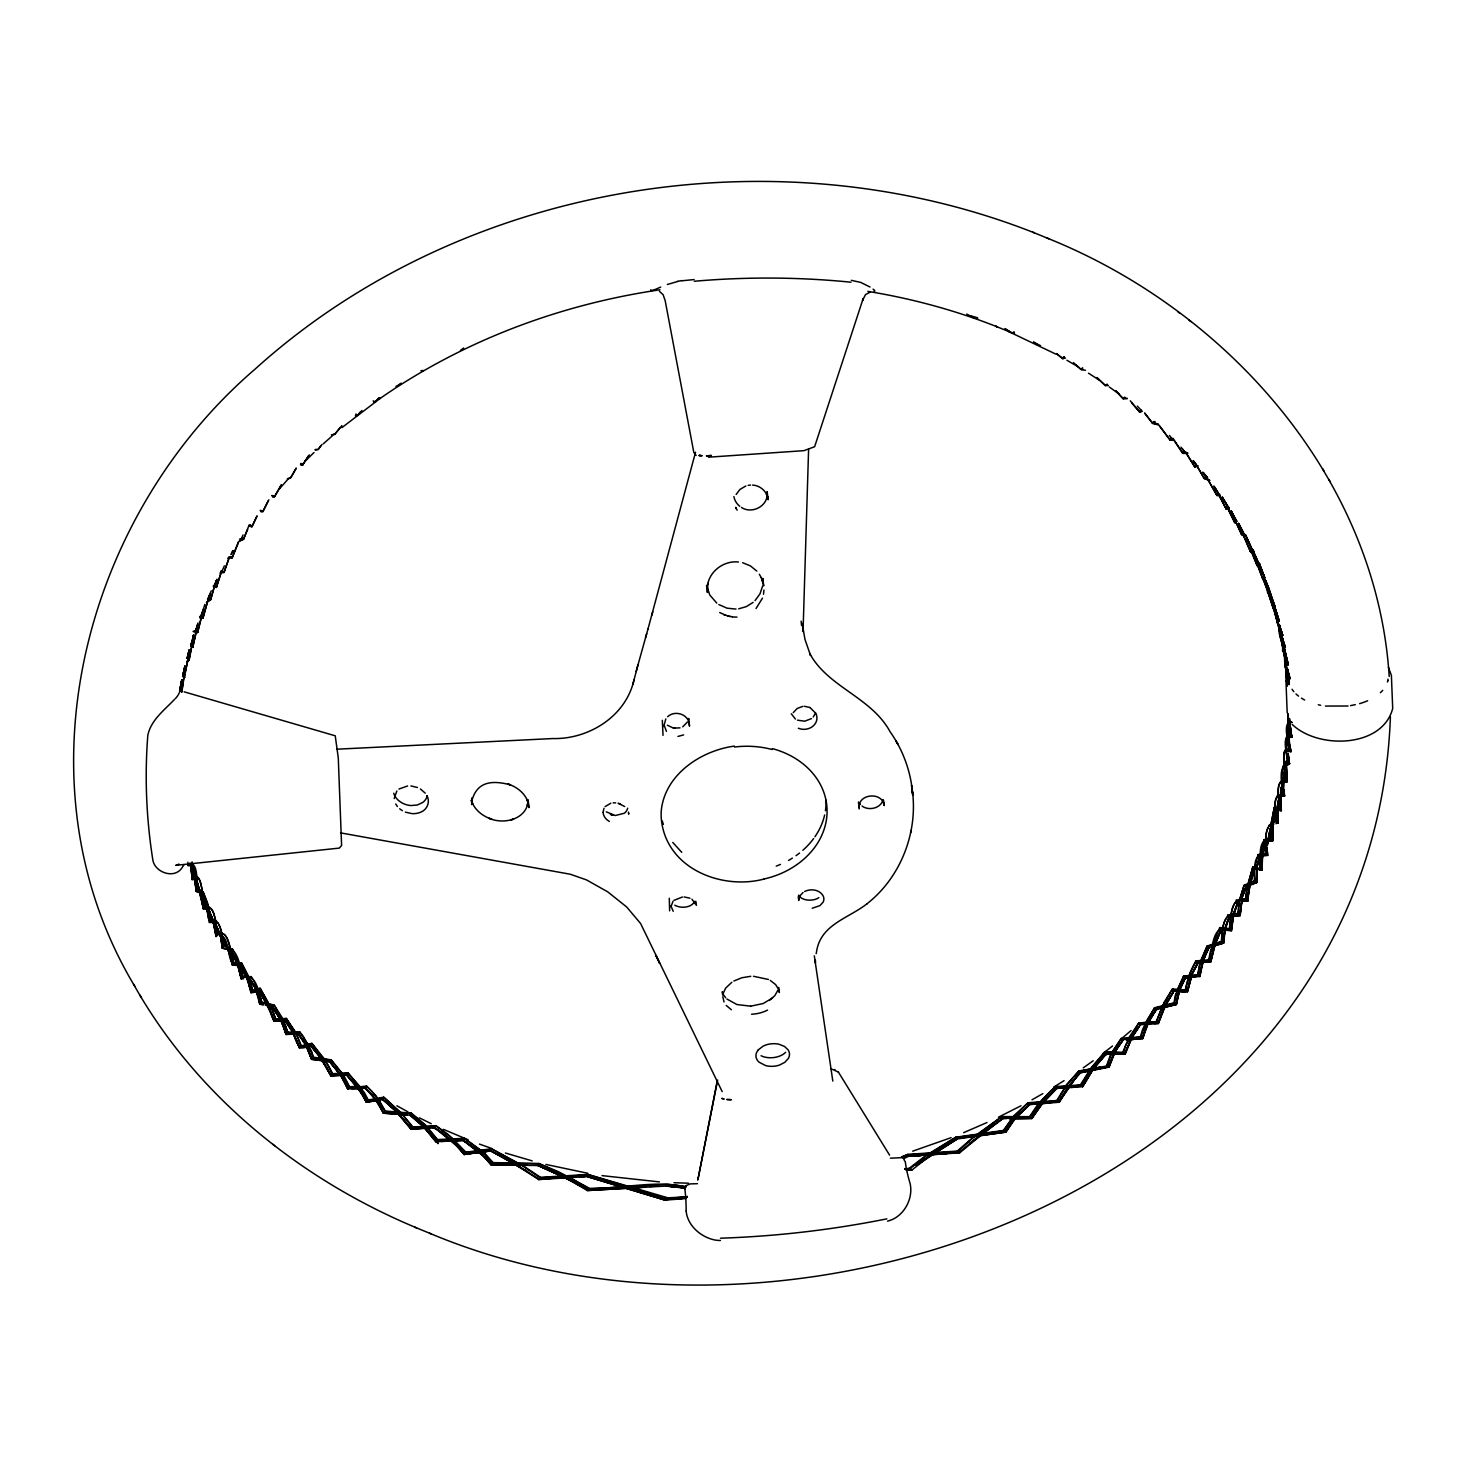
<?xml version="1.0" encoding="UTF-8"?>
<svg xmlns="http://www.w3.org/2000/svg" width="1466" height="1466" viewBox="0 0 1466 1466"><rect width="100%" height="100%" fill="white"/><g stroke="black" fill="none" stroke-linecap="round" stroke-linejoin="round"><path stroke-width="1.5" d="M1242.178 897.687L1240.144 915.554L1229.406 916.708L1224.513 931.588L1223.597 943.114L1221.691 941.813C1222.314 930.745 1222.314 910.917 1238.257 914.271L1240.144 915.554L1242.325 897.449M1286.103 761.294L1287.166 781.671L1282.622 782.056M1388.394 667.14L1391.399 675.496L1392.7 708.463C1382.456 748.118 1317.916 749.438 1292.132 724.351M175.663 865.343L339.287 848.099L341.596 845.515L338.279 757.922L335.238 735.804L184.148 691.842M1238.257 914.271L1239.21 901.517L1243.938 885.757L1254.713 881.323C1255.024 872.123 1251.543 852.021 1265.799 854.11L1267.705 855.411L1267.412 851.838M1276.098 809.379L1274.54 808.407M1283.465 788.415L1284.967 769.412M1278.993 624.828C1277.417 633.367 1283.153 642.511 1282.64 649.988A104.123 12.04 -4.5 0 0 1283.153 651.839M1280.496 796.295L1281.339 810.625L1278.022 810.167L1281.339 810.625L1280.734 805.274M1390.409 716.947C1373.917 1171.444 809.947 1393.506 429.52 1233.199M191.35 865.563L187.85 865.435L187.886 862.228M815.408 962.905L815.444 960.358M1210.055 947.238L1223.597 943.114L1221.343 941.41C1222.332 930.598 1222.277 910.661 1237.945 913.794L1240.144 915.554L1230.084 916.598M1216.707 944.471L1223.249 942.711L1224.403 931.075L1227.482 920.941M1287.716 713.612L1288.229 727.228L1289.97 735.767L1291.876 737.068L1289.622 721.693M1287.753 713.301L1288.541 729.921L1289.695 735.291L1291.876 737.068L1288.577 737.618M1158.213 1008.498C1149.509 1015.04 1145.899 1028.252 1142.692 1038.551L1126.694 1039.907L1142.692 1038.551L1148.923 1021.362L1156.271 1009.543L1160.247 1007.875M1284.491 654.404L1284.821 665.014L1288.357 680.352L1290.08 678.776L1287.331 668.496M1237.945 913.794L1239.137 901.04L1244.084 885.317L1254.383 880.919L1256.619 882.624L1251.176 884.346M1236.956 915.352L1239.833 915.077L1242.325 896.972L1245.99 886.618L1247.493 885.556L1252.605 867.615L1255.226 869.338L1252.807 867.047L1246.357 890.98L1245.66 899.189L1247.841 900.967L1242.728 901.352M808.609 448.999L803.038 631.681L802.69 628.474M669.907 906.868L669.962 905.915M1239.448 901.114L1238.074 901.737L1234.06 912.493L1231.477 930.598L1229.571 929.316C1231.403 918.779 1229.534 896.184 1245.935 899.684L1247.841 900.967L1248.262 894.828M1286.177 761.257L1286.91 781.176L1285.004 779.894C1273.624 780.315 1280.075 800.949 1279.14 808.811L1281.339 810.625L1277.637 809.14M1289.164 728.602L1289.035 739.322L1290.941 751.618L1288.376 751.105M1284.619 653.928L1284.766 664.373L1288.083 679.876L1289.805 678.3L1287.111 667.965L1287.899 671.318M309.583 1045.991L310.664 1045.533L319.826 1056.565L330.968 1075.879L346.709 1075.018L357.924 1087.699L366.408 1102.23L368.241 1099.976L364.319 1092.555L347.937 1072.874L332.727 1073.68L324.866 1059.57L311.855 1043.334L310.279 1045.001L323.638 1062.209L330.968 1075.879L332.544 1074.193L328.531 1066.057L312.24 1043.847L301.098 1046.394L296.205 1033.677L286.566 1018.852L284.99 1020.538L273.922 1021.087L268.773 1006.849L258.474 989.88L260.068 988.194L272.841 1010.789L275.681 1018.888L273.922 1021.087L284.312 1020.556M326.955 1067.743L319.185 1055.575L310.279 1045.001L319.588 1055.96L330.968 1075.879L346.709 1075.018L348.285 1073.35L359.518 1086.031L367.984 1100.545L384.202 1097.704L401.629 1113.72L412.679 1127.537L436.41 1126.163L452.206 1138.239L465.657 1152.771L492.191 1149.252L523.05 1166.221L540.166 1177.858L588.819 1174.926L666.572 1198.437L687.334 1196.879L667.836 1197.814L588.031 1174.449L540.551 1177.326L523.014 1165.727L491.55 1148.758L466.005 1152.184L464.081 1154.457C455.376 1144.176 444.803 1132.064 432.305 1127.482M1224.99 930.14L1231.477 930.598L1229.259 928.766C1231.257 918.229 1229.644 896.038 1245.66 899.189M1239.833 915.077L1242.178 897.155L1245.22 888.726L1242.82 895.781M1245.935 899.684L1247.383 885.556M1223.249 942.711L1225.631 926.017L1230.194 916.103M1267.247 845.974L1271.26 825.889M1283.501 779.527L1283.465 787.59M271.228 1013.006L258.822 990.411L251.034 992.739C247.681 983.026 246.893 961.275 232.471 965.306L229.008 951.104L221.989 935.766C231.976 942.546 225.178 969.576 240.149 964.976L241.725 963.29L249.312 978.39L252.61 991.053L251.034 992.739C252.335 982.696 239.233 970.199 241.432 962.795L249.257 977.859L252.812 990.485C247.772 994.663 259.445 991.639 260.398 988.725L272.804 1011.32L275.516 1019.401L273.922 1021.087L265.676 1001.296L257.869 990.393M1289.219 728.126L1288.944 738.937M184.075 675.716L181.876 692.025L179.768 690.724L181.876 679.711M1227.518 915.425L1229.406 916.708L1225.649 926.567L1223.597 943.114L1213.811 945.827M1267.632 844.031L1270.161 829.206M1280.606 794.004L1281.046 810.093L1279.048 809.855M1273.239 823.067L1272.671 840.989L1268.621 841.301M1261.511 866.094L1261.658 869.723L1261.988 857.152L1265.818 841.063L1263.93 839.78L1259.66 861.165L1259.752 868.44L1261.951 870.273L1259.587 870.071M184.148 676.247L181.692 691.989M394.189 798.549L396.846 790.999M1267.522 843.518L1270.289 828.748M603.094 812.274L603.974 808.297M197.305 882.679L200.989 894.242L203.151 908.755L207.952 908.572L203.151 908.755L204.727 907.087C202.455 901.224 202.656 871.739 193.787 877.969L192.211 879.655L191.221 866.681M1289.439 727.521L1289.292 740.33M1262.776 852.314L1261.951 870.273L1252.605 867.615M191.734 646.213L189.297 659.169L186.768 661.716M763.511 594.225L763.951 590.028M1205.528 954.696L1201.735 965.361L1199.848 976.521L1197.942 975.22L1199.848 964.06L1206.958 946.505L1221.691 941.813M1283.611 778.263L1284.839 769.558M187.831 659.443L184.24 677.274M1262.464 576.834L1268.713 593.235M1256.948 867.762L1256.619 882.624L1245.843 887.058L1243.938 885.757M228.953 558.564L223.986 572.491L221.054 570.915M1261.566 862.466C1272.268 808.462 1259.569 859.497 1261.951 870.273M191.973 645.187L188.949 660.396L186.878 662.137M384.202 1097.704L381.398 1099.702L366.408 1102.23L360.379 1090.649L346.343 1074.541L347.937 1072.874M1198.803 962.099L1192.518 973.094L1187.497 991.804L1185.591 990.503L1186.122 986.691L1190.612 971.811L1195.816 961.403L1197.722 962.704L1199.921 962.008M187.868 660.14L184.276 677.768M1273.239 823.012L1272.671 840.989L1267.284 841.411M1192.903 977.126L1185.389 977.914L1179.269 990.723L1176.337 1004.522L1174.028 1002.817L1175.164 995.817L1183.667 976.099L1197.594 974.743L1199.5 976.044L1185.389 977.914L1183.483 976.613L1177.363 989.422L1174.431 1003.22L1154.365 1008.26L1147.035 1020.061L1140.786 1037.25L1120.995 1038.973L1112.437 1051.69L1107.123 1065.892L1078.829 1071.005L1066.442 1084.767L1056.839 1100.471L1027.941 1102.78L1014.179 1115.443L1003.312 1130.451L955.685 1137.231L925.559 1155.721L909.268 1168.237L904.815 1169.043L906.721 1170.344L912.017 1169.978L927.776 1157.425L957.225 1138.972L955.685 1137.231M1154.365 1008.26L1156.271 1009.543L1176.337 1004.522L1178.023 993.655L1185.573 977.401L1183.667 976.099M1197.594 974.743L1200.287 961.586L1207.104 946.083L1221.343 941.41M1192.701 976.649L1199.5 976.044L1202.083 963.199L1209.01 947.366L1207.104 946.083M1283.593 777.786L1284.967 769.009M192.504 640.074L190.763 646.121L192.706 647.367L191.093 646.323M204.049 899.391L207.494 909.69L209.033 920.703M666.865 1185.866L684.824 1187.808L665.912 1186.049L587.316 1190.539L569.798 1180.112L537.362 1165.14L538.957 1163.473L558.106 1171.572L589.625 1188.321C619.11 1189.256 659.682 1179.287 685.612 1187.258M181.766 679.748L179.933 690.211L181.857 691.476M195.949 632.671L192.889 646.799L190.965 645.553L193.64 634.833M1267.723 841.081L1270.197 828.803M1280.753 792.171L1281.467 787.059M1287.863 723.123L1287.643 744.032L1288.742 749.786L1290.941 751.618L1288.284 751.105M916.232 1165.47L957.225 1138.972L1005.878 1132.119L1013.134 1120.775L1029.535 1104.594L1039.412 1103.275M195.986 633.257L192.706 647.367M974.56 1135.93L968.513 1137.25L975.806 1136.205M1201.845 961.861L1210.861 961.714L1208.68 959.937L1210.348 951.544L1219.767 927.557L1221.673 928.839L1213.995 947.366L1210.861 961.714L1208.955 960.432C1212.95 949.272 1211.869 922.481 1229.571 929.316M201.062 618.084L197.745 632.066L196.352 632.359M1199.5 976.044L1203.879 957.921L1209.01 947.366M1283.501 778.354L1284.857 769.87M297.58 1034.098L286.035 1034.428L281.839 1021.692L271.613 1006.281M1387.771 680.81L1388.045 679.143M1167.083 1006.043L1175.934 1004.118L1180.295 987.241L1185.573 977.401M992.079 1126.145L959.662 1152.844L957.756 1151.561L907.014 1154.915L901.535 1157.041L907.692 1154.365L957.261 1151.085L972.984 1137.378L1001.718 1116.579L1029.517 1116.652L1037.781 1104.466L1055.263 1086.618L1080.424 1084.877L1091.529 1067.376L1105.052 1051.635L1122.791 1052.331L1129.351 1036.865L1138.825 1022.92L1156.417 1022.15L1161.805 1007.49L1172.177 989.532C1174.632 991.877 1190.795 993.398 1185.261 989.971L1188.45 976.722L1193.122 966.039L1196.018 960.89L1200.086 960.56M1249.215 886.435L1247.566 900.49L1244.249 900.729M184.936 666.022L182.7 676.431L184.624 677.695M1256.985 867.194L1256.619 882.624L1257.15 866.223L1260.064 855.869L1258.158 854.568L1254.53 869.283L1254.383 880.919M189.206 649.768L187.208 658.344L189.132 659.608M201.117 618.615L197.58 632.561L195.161 633.019M1206.958 946.505L1208.845 947.806L1203.861 958.452L1199.848 976.521L1190.062 976.906M1282.182 784.255L1280.643 792.831L1282.182 783.889M1185.389 977.914L1180.295 987.772L1176.337 1004.522L1160.229 1008.296M1248.391 892.794L1253.851 870.914M1273.514 820.905L1276.098 809.14L1273.386 821.088M214.348 586.473L210.756 599.411L208.08 601.262M866.718 903.991C901.847 876.741 919.53 829.115 911.522 785.446L912.713 795.195C911.229 772.454 903.221 750.28 890.064 731.699C871.39 697.101 827.484 687.059 809.617 653.231L810.515 655.412L804.926 639.231L802.214 623.325M188.564 653.488L189.169 650.281M492.191 1149.252L490.615 1150.938L464.081 1154.457L454.387 1142.839L434.394 1127.372L435.97 1125.686L448.12 1134.446L466.005 1152.184M1288.339 735.95A85.981 1.393 -3.4 0 0 1286.653 736.298L1285.994 751.105L1287.808 762.412C1276.941 767.817 1282.732 784.915 1282.677 794.645L1284.582 795.928L1283.63 788.91L1284.582 795.928L1281.302 796.313M1278.92 798.713L1277.253 809.727L1278.15 822.847L1275.951 823.654M1281.889 785.831L1280.643 792.208L1281.046 810.093L1277.784 809.617M717.167 1081.12L698.183 1178.243L717.662 1080.075M1196.018 960.89L1197.924 962.172L1190.227 978.372L1187.167 991.254L1179.25 990.888M816.177 953.688L816.434 952.369C820.227 924.46 847.824 918.797 867.121 903.697M1204.282 961.678L1210.586 961.238L1216.047 940.805L1221.673 928.839L1213.921 946.944L1210.586 961.238L1204.539 961.659M192.852 638.37L193.53 634.998M359.518 1086.324L349.256 1087.241L347.68 1088.926L342.421 1077.547L329.557 1061.494L331.133 1059.826L343.997 1075.861L349.531 1086.727L347.68 1088.926L360.16 1088.413M214.714 585.447L210.591 599.851L206.358 602.508M910.643 832.798L911.156 830.324M184.936 665.985L182.865 675.918L184.844 677.2M207.934 599.814L203.114 617.607L201.502 617.772M1285.774 766.04L1289.695 763.713L1287.514 762.008L1283.813 764.354L1282.347 771.153L1281.632 788.525L1282.402 794.151L1284.582 795.928M697.944 1179.214L698.237 1178.023M1199.866 962.521L1197.722 962.704L1192.261 973.479L1187.497 991.804L1176.227 991.163M1219.547 928.125L1221.435 929.407L1215.974 941.429L1210.861 961.714L1204.429 962.172M1257.37 865.783L1259.899 856.364L1257.993 855.081M1279.048 798.182L1277.381 806.025L1278.15 822.847L1277.399 806.575L1278.92 798.365M633.917 680.297L637.93 665.088M192.761 638.956L193.512 635.566M207.952 600.437L202.931 618.121L200.182 618.395M248.414 978.225C255.322 983.979 258.474 995.029 259.83 1004.192L264.027 1004.833M189.132 650.061L187.355 657.922L189.297 659.169M1197.924 962.172L1192.316 972.874L1187.167 991.254L1180.698 990.998M1280.863 794.847C1271.242 796.771 1276.648 814.363 1276.245 821.546L1278.15 822.847M221.018 572.785L216.583 586.895L214.641 585.649L216.895 579.198M1093.398 1069.19L1082.659 1086.654L1080.772 1085.353L1054.934 1087.149L1056.839 1088.432L1065.251 1087.332M1265.451 580.444L1269.336 589.79L1267.412 592.154L1268.713 593.675M1276.263 808.572L1272.653 826.659L1272.415 840.494L1270.509 839.212L1270.784 825.01L1274.357 807.29L1276.263 808.572C1271.095 811.119 1275.053 845.241 1270.765 839.688C1256.124 837.471 1261.438 860.212 1260.045 868.971M1249.728 884.31L1253.943 870.364M1257.26 865.545L1260.064 855.869L1257.15 865.673L1256.289 882.22M189.096 650.574L187.208 658.344L188.106 655.1M1282.677 794.645C1270.601 792.923 1276.666 814.271 1275.951 821.143L1277.857 822.444L1277.179 809.25L1279.067 797.834M221.494 571.593L216.363 587.463L213.853 585.777L216.602 580.793M1387.459 682.038L1387.807 680.591M1274.357 807.29L1279.14 808.811M228.916 558.051L224.17 571.978L222.997 572.18M1274.192 807.839L1270.857 825.633L1270.765 839.688M762.613 586.052L759.974 593.84L755.045 600.602M1094.461 1067.798L1106.61 1053.504L1125.063 1054.164L1108.131 1053.651L1104.704 1052.203L1091.492 1067.889L1080.772 1085.353M684.989 1187.167L684.805 1189.201M1154.53 1007.802L1156.436 1009.103L1146.137 1026.603L1142.692 1038.551L1140.401 1036.774L1142.692 1029.095L1154.53 1007.802L1174.028 1002.817M695.544 452.188L647.99 629.006M193.622 635.456L190.763 646.121L192.394 640.66M697.688 1180.185L697.981 1179.085M1263.362 850.17L1265.891 841.539M1102.652 1067.798L1108.534 1066.79L1114.233 1052.515L1123.121 1039.76L1121.215 1038.459L1110.513 1054.677L1106.628 1065.489L1109.011 1067.193L1114.343 1052.973L1123.121 1039.76L1115.828 1049.638L1108.534 1066.79L1088.615 1070.528M197.543 624.443L195.638 631.315L194.52 631.589M632.817 684.292L634.027 679.876C625.579 717.222 587.683 739.505 552.755 738.552L336.85 749.199M645.516 637.875L648.1 628.602M636.152 671.501L646.689 633.642M1276.245 821.546C1262.464 824.698 1266.349 843.646 1265.799 854.11M198.075 622.885L195.638 631.315L193.347 631.754M1139.247 1026.402L1131.276 1038.698L1125.063 1054.164L1123.176 1052.863L1125.76 1045.02L1138.569 1023.433L1140.475 1024.734L1158.323 1023.451L1166.588 1002.909L1174.083 990.814L1163.711 1008.755L1158.323 1023.451L1154.237 1023.744M1275.951 821.143C1262.666 824.68 1266.148 843.115 1265.506 853.633L1267.705 855.411L1260.229 856.291M651.71 615.427L652.791 611.78M1142.307 1038.075L1149.472 1019.713L1156.436 1009.103M723.178 993.453L725.633 988.139L731.827 982.275M197.47 625.396L195.821 630.801L197.745 632.066M204.874 604.395L200.989 616.874L199.651 617.021M249.202 524.865L243.503 539.36L239.453 541.302M1140.255 1022.81L1156.124 1021.674L1164.132 1002.304L1172.452 988.964L1185.261 989.971M1156.417 1022.15L1158.323 1023.451L1162.813 1010.129L1174.358 990.246L1172.452 988.964M210.059 594.225L207.915 599.374M197.379 625.927L195.638 631.315L197.58 632.561M203.536 608.976L200.476 616.948M238.573 541.595L232.343 557.355L231.023 557.483M859.113 804.907C861.751 792.978 882.734 792.794 884.218 805.475L883.558 800.454M883.118 799.575C880.919 808.481 868.642 811.065 861.99 806.007M211.269 590.798L207.531 599.631M202.546 612.293L201.172 616.361L203.114 617.607M238.555 542.182L232.123 557.868L227.651 558.253M1120.995 1038.973L1122.901 1040.274L1115.828 1050.169L1109.011 1067.193L1080.534 1072.745L1068.439 1086.508L1059.203 1102.249L1029.535 1104.594L1016.213 1117.184L1005.878 1132.119L977.62 1135.93M191.075 865.49L187.85 865.435L191.038 864.995M1149.875 1023.543L1158.03 1022.975L1166.698 1002.286L1174.358 990.246M1242.911 895.561L1245.11 889.184M1254.016 870.328L1250.608 880.26L1247.566 900.49L1242.765 900.839M202.4 612.843L200.989 616.874L202.931 618.121M209.986 594.811L208.813 598.146L210.756 599.411M1138.825 1022.92L1140.731 1024.203L1131.257 1038.166L1124.697 1053.633L1108.388 1053.083L1105.052 1051.635M243.503 539.36L241.725 537.655L243.649 538.92L247.662 529.336M203.426 898.42C210.041 903.587 204.617 922.939 212.79 922.426M1254.511 868.917L1249.307 886.82L1247.841 900.967L1240.786 900.985M216.785 579.803L214.421 586.217L216.73 580.206M407.383 1114.893L383.377 1113.17L378.21 1102.505L365.052 1087.79L366.647 1086.123L376.084 1095.89L385.338 1111.045L411.305 1113.152L425.671 1125.21L437.583 1139.558L464.392 1138.331L483.762 1152.294L493.144 1162.611L538.957 1163.473M309.124 1046.119L299.504 1048.062L292.027 1030.525L284.99 1020.538L294.776 1035.692L299.504 1048.062L301.3 1045.826L296.15 1033.145L286.255 1018.375L284.661 1020.043C295.912 1025.724 293.365 1053.999 307.365 1046.577M1139.229 1026.53L1132.961 1035.564L1125.063 1054.164L1109.964 1053.779M209.895 595.269L208.648 598.586L210.591 599.851M220.999 571.428L224.17 571.978M243.704 978.775L241.249 978.848L238.427 966.167L231.042 950.939L232.618 949.253L224.133 946.028L222.337 948.154L227.102 949.235L222.337 948.154L220.651 936.902M1238.257 901.224L1234.097 911.889L1231.165 930.067L1232.704 917.404L1238.257 901.224L1236.351 899.922M1140.475 1024.734L1133.035 1034.978L1124.697 1053.633L1122.791 1052.331M260.142 510.48L263.092 511.103L268.223 500.841M257.008 515.83L252.152 526.239L249.238 525.598M222.044 571.227L224.335 565.876M762.485 598.146L756.035 608.555M1009.268 1118.045L1003.092 1118.466L1001.186 1117.165L973.058 1137.873L957.756 1151.561M292.229 1034.208L298.423 1034.116L305.02 1043.242L311.58 1059.313L313.449 1057.188L311.8 1051.763L303.169 1036.297L299.705 1031.954L287.849 1032.229L286.035 1034.428L292.302 1033.695M346.343 1074.541L355.597 1084.235L362.725 1094.241L366.408 1102.23L376.047 1100.764M232.819 550.666L231.06 554.624L233.021 550.611M256.953 516.38L251.914 526.807L249.257 526.147M815.499 713.117L813.209 717.039M1228.178 919.365L1229.589 916.213L1227.683 914.912M777.896 990.228L774.873 995.561L769.87 1000.087M435.97 1125.686L412.917 1127.006L411.103 1129.205L416.179 1128.912M271.686 495.6L274.747 496.259L281.325 484.715M268.864 499.833L262.89 511.616L261.058 511.854M1032.705 1103.825L1058.745 1101.772L1068.348 1086.068L1080.735 1072.306L1078.829 1071.005M241.56 538.095L243.081 534.962M224.133 946.028C223.968 942.583 219.314 916.8 214.659 922.114L220.578 936.133L222.337 948.154L222.099 944.837M1056.839 1100.471L1059.203 1102.249C1086.361 1061.219 1088.395 1060.724 1058.745 1101.772L1045.02 1102.835M1206.243 952.973L1208.845 947.806M296.132 468.039L290.799 477.531L287.464 478.722M665.821 718.926L664.116 725.102L666.462 731.406M1071.243 1087.424L1082.659 1086.654C1090.099 1075.458 1097.191 1056.528 1110.11 1053.229M904.815 1169.043L910.111 1168.677L925.889 1156.124L955.319 1137.671L1003.972 1130.836L1011.228 1119.493L1027.629 1103.293L1057.298 1100.948L1066.533 1085.225L1078.628 1071.463L1100.398 1067.046M296.15 468.497L290.635 477.971L287.446 479.162M1073.314 1086.782L1082.329 1086.178L1092.39 1070.088M281.215 485.301L274.509 496.791L272.493 496.956M1001.186 1117.165L1029.993 1117.165L1041.117 1101.094A155.139 146.27 2 0 1 1054.97 1087.167M1007.362 1127.885L1005.2 1131.752L968.586 1136.81M1082.659 1086.654C1087.552 1074.248 1097.832 1063.07 1106.958 1052.936L1093.434 1068.659M736.17 494.445L739.927 489.461L745.846 485.979M308.373 455.963L302.821 464.63L300.658 464.282M1262.647 578.282L1264.535 577.512L1259.276 563.072M478.594 1152.148L464.081 1154.457L490.615 1150.938L510.535 1161.42L538.59 1179.544L585.026 1176.722M309.289 454.863L302.546 465.198L300.53 464.832M1041.941 1103.678L1031.881 1118.466L1014.435 1118.631M628.694 1187.68L588.049 1190.007L558.803 1174.614L537.839 1165.543L491 1164.755L482.167 1153.98L462.816 1140.017L464.392 1138.331M1027.941 1102.78L1029.847 1104.081L1016.085 1116.744L1005.2 1131.752L976.814 1135.619M687.609 721.858L682.716 726.824M694.939 901.224C691.146 908.187 680.536 908.499 674.781 905.2M1055.263 1086.618L1057.151 1087.919L1039.687 1105.767L1031.423 1117.935L1023.854 1118.045M1029.993 1117.165L1031.881 1118.466L1036.609 1109.744L1057.151 1087.919L1045.515 1099.427L1031.881 1118.466L1009.011 1118.613L1012.511 1118.631M673.004 901.333L671.098 906.391L673.224 911.302M1008.223 1126.603C1008.791 1119.749 1033.988 1105.034 1027.629 1103.293M443.19 1141.373L435.64 1141.757L424.114 1127.336C459.133 1169.172 419.129 1117.55 409.729 1114.82L411.305 1113.152M1268.786 825.779L1271.242 826.274M1271.517 825.633L1270.82 826.641L1268.933 825.34M793.216 712.659L797.284 708.408L802.928 706.355M1185.573 452.334L1194.955 467.141L1198.125 465.767M320.871 445.701L318.324 449.201L315.227 449.531M556.897 1177.913L538.59 1179.544L540.551 1177.326M321.989 444.455L318.067 449.714L315.153 450.025M260.068 988.194L252.812 990.485M341.908 425.598L334.578 434.577L331.408 434.816M1270.692 827.081L1271.498 826.073M1283.318 641.87L1282.145 637.289L1285.022 646.763L1282.64 649.163L1283.63 651.417M576.12 1183.52L588.049 1190.007M339.837 428.072L334.871 434.046L333.332 434.156M360.581 411.744L357.942 414.86L355.523 415.519M355.413 415.959L357.759 415.299L361.9 410.498M279.603 488.691L287.812 479.4M1044.14 1101.131L1056.839 1088.432L1065.232 1087.845M933.732 1154.054L959.167 1152.386L985.097 1130.762L1003.624 1117.88L969.521 1143.718L1003.092 1118.466L1001.718 1116.579M687.297 1196.329L685.721 1198.015L666.352 1199.463L624.278 1187.075M187.85 865.435L189.609 863.236C198.936 863.474 195.968 882.514 198.093 889.276L196.316 891.401L200.879 893.179M191.056 865.691L192.962 863.914L189.426 863.749M197.177 882.807L203.298 908.242L204.892 906.574C202.418 901.553 202.29 870.584 193.97 877.401L192.211 879.655L190.488 863.676M192.651 864.024L197.049 878.189L197.892 889.715L196.316 891.401L199.706 892.556M197.892 889.715L203.353 892.354L201.703 894.388M198.093 889.276L203.206 891.951L207.476 902.69L210.664 916.726L210.976 920.3L209.217 922.481L214.164 922.462M292.027 1033.713L286.273 1033.915L279.181 1016.524L272.493 1006.702L281.857 1022.205L286.035 1034.428L287.629 1032.742L285.467 1025.485L274.344 1005.438L261.406 1002.506C258.804 992.775 256.916 973.222 242.825 977.181C239.709 966.442 238.701 947.091 223.913 946.468C223.107 940.934 220.725 918.944 214.622 922.481M230.785 956.748L232.636 964.793L234.212 963.125C230.547 955.759 229.301 927.538 217.848 934.3L216.088 936.536L217.664 934.868C230.015 927.135 230.254 956.51 234.065 963.638L232.471 965.306L229.062 951.691L222.282 936.298M232.618 949.253L241.542 969.484L243.026 976.668L241.249 978.848L236.521 961.403L231.28 951.342L232.856 949.675M263.055 1004.631L259.83 1004.192L261.663 1002.066L261.058 998.694L254.021 981.047L251.217 976.631L248.725 978.243M251.492 977.107L248.89 978.72M274.344 1005.438L272.749 1007.124L266.116 1005.163M347.68 1088.926L340.167 1074.56L329.832 1061.915L311.58 1059.313L304.891 1042.711L298.111 1033.64L299.705 1031.954M349.256 1087.241L341.743 1072.874L331.408 1060.23L313.156 1057.627L309.033 1046.119L300.017 1032.43L298.423 1034.116L307.42 1047.75L311.58 1059.313L323.381 1060.633M310.664 1045.533L312.24 1043.847M331.408 1060.23L329.832 1061.915L326.222 1060.706M332.727 1073.68L331.151 1075.366L326.973 1067.211M686.363 1186.452L667.488 1184.363L588.892 1188.871L571.374 1178.426L539.415 1163.857L492.576 1163.069L483.615 1152.752L464.832 1138.789L437.216 1140.072L425.708 1125.668L411.634 1113.555L384.953 1111.485L379.712 1101.296L371.778 1091.309L366.976 1086.599L365.401 1088.267L362.157 1088.34L365.401 1088.267L374.801 1098.346L383.377 1113.17L410.04 1115.241L422.721 1126.053M412.917 1127.006L401.464 1113.134L383.744 1097.173L382.15 1098.859L394.959 1110.165L411.103 1129.205L434.834 1127.849L457.942 1146.962M385.338 1111.045L383.377 1113.17L394.464 1113.335M411.634 1113.555L410.04 1115.241L424.095 1126.878L435.988 1141.226M412.679 1127.537L411.103 1129.205L397.433 1112.767M436.41 1126.163L432.635 1127.959M435.64 1141.757L437.216 1140.072M464.832 1138.789L463.256 1140.475L448.743 1141.116M538.975 1179.012L510.168 1160.87L489.974 1150.425L491.55 1148.758M510.644 1164.48L491.568 1164.297L478.447 1150.81L462.816 1140.017L482.021 1154.438L491 1164.755L493.144 1162.611M537.839 1165.543L539.415 1163.857M588.031 1174.449L586.455 1176.135L651.71 1195.12M588.819 1174.926L587.243 1176.593L579.583 1176.722M588.892 1188.871L587.316 1190.539L641.412 1187.442M686.4 1186.141L684.787 1188.138L665.93 1186.049M664.978 1200.123L587.243 1176.593L664.978 1200.123L685.703 1198.547L687.334 1196.879M379.218 397.671L375.461 401.611L373.885 401.464M373.61 402.032L375.094 402.197L378.943 398.239M758.307 1049.839L763.071 1046.174A16.419 10.683 -4.1 0 1 779.014 1044.232L784.53 1046.467L788.177 1049.931A17.885 11.636 -4.1 0 1 788.36 1058.452L784.86 1062.3L779.472 1065.086A16.328 10.628 -4.1 0 1 765.564 1065.562L759.003 1062.135A17.775 11.563 -4.1 0 1 758.325 1049.839M1185.481 451.73L1194.588 466.609L1196.476 465.657M305.038 461.314L314.017 452.518M398.477 385.723L401.171 383.121M400.914 383.634L395.93 386.438M174.289 699.649C164.192 710.259 150.796 720.282 147.809 735.382A786.692 642.713 6.9 0 0 152.831 859.919C154.626 871.958 172.951 878.995 181.124 868.99A50.082 28.349 -17.2 0 0 183.946 864.683M605.128 806.557L610.827 803.24M1255.006 555.357L1258.579 563.457L1256.747 565.143L1258.249 565.253M1005.383 329.08L1012.346 333.313L1014.069 331.719M1056.565 353.581L1062.319 358.18L1064.041 356.604M1056.913 354.112L1062.795 358.712L1064.536 357.136M1075.971 364.869L1080.754 369.157L1082.788 367.984L1081.065 369.56L1073.478 362.633M1096.935 377.513L1105.181 385.32L1107.325 384.22L1105.584 385.796L1097.026 377.825M1115.699 390.616L1122.828 398.312L1124.917 397.213L1123.194 398.789L1115.883 391.092M1130.286 400.804L1139.43 411.708L1141.153 410.114M1131.605 402.838L1139.833 412.239L1141.556 410.645L1137.341 406.137M1144.689 412.936L1152.386 423.014L1154.108 421.438L1155.611 422.263M1144.781 413.449L1152.661 423.436L1154.383 421.841M1159.679 426.075L1169.813 439.635L1171.536 438.059L1170.161 440.112L1157.92 423.802M1173.02 438.297L1182.531 452.939L1184.583 451.84L1182.86 453.415L1174.064 440.515M1194.588 466.609L1196.311 465.034L1194.094 461.698M1194.955 467.141L1196.677 465.565L1193.965 461.717M1197.062 465.986L1204.007 478.154L1205.748 476.578L1207.416 477.44L1202.798 472.144M1196.366 464.924L1204.282 478.557L1206.005 476.981L1207.563 477.861L1203 472.602M1207.306 478.301L1216.707 495.068L1218.429 493.492L1213.903 485.997M1207.434 478.924L1217.018 495.545L1218.741 493.969L1214.141 486.565M1219.126 495.398L1225.943 508.592L1227.665 507.016L1229.314 507.621M1218.466 494.225L1226.236 509.069L1228.471 507.584L1222.314 497.249M1227.427 507.328L1234.647 522.482L1236.369 520.906L1231.019 510.736M1227.5 507.932L1234.977 523.014L1236.699 520.961M1244.744 536.794L1241.409 534.192L1243.131 532.616L1238.495 523.27M1244.762 536.373L1241.684 534.65L1243.388 533.019L1238.623 523.783M1252.092 551.326L1250.351 551.363L1252.129 549.768L1246.76 538.389M1252.111 551.821L1250.571 551.857L1252.422 550.245L1245.66 535.108L1252.422 550.245L1246.925 538.572M1258.249 565.748L1256.93 565.638L1258.873 563.934L1253.173 550.336M1263.307 578.465L1263.124 579.638L1264.865 578.062L1259.404 564.263M1267.339 590.945L1269.08 589.369L1265.305 579.931L1270.326 592.081M1273.386 608.39L1274.925 606.722L1270.747 595.214L1275.2 607.199L1273.386 608.885M1277.949 622.5L1276.648 622.299L1278.938 620.576L1274.724 606.777L1279.232 621.053L1276.831 622.775L1277.857 622.995M1280.679 634.87L1279.726 635.621L1280.771 636.372L1282.805 635.328L1281.064 636.904L1279.818 636.171L1280.588 635.438M1283.575 648.76L1285.297 647.184M1286.488 666.004L1284.949 666.022L1288.028 664.3L1284.454 648.742L1288.284 664.776L1285.041 666.517L1286.342 666.517A77.716 73.3 2.1 0 0 1286.617 681.25L1287.405 686.143L1286.543 680.737A77.46 73.062 2.2 0 1 1286.342 667.653M785.666 1052.295C780.059 1058.067 768.147 1059.35 761.074 1055.74M323.253 443.886L332.727 435.439M260.398 988.725L252.61 991.053M1121.893 1038.349L1131.056 1030.561M803.038 892.482L799.556 896.312L798.713 900.472L798.255 896.532M341.89 427.651L380.519 398.147M667.635 716.746C673.407 711.157 683.852 712.824 687.884 719.678M772.6 997.925L763.163 1003.532L750.647 1006.189M491 1164.755L512.275 1164.517M916.36 1165.36L932.064 1153.944M686.015 1185.646L690.174 1183.905L697.468 1183.667M673.975 900.362L682.423 897.009M1102.982 1053.449L1112.547 1045.991M753.121 602.379L746.414 606.576L738.681 608.83M1246.558 886.527L1244.084 885.317M460.452 350.392L463.677 348.01M818.853 897.65C813.538 901.462 801.957 901.169 798.53 895.14M1083.282 1067.853L1093.233 1060.743M379.181 399.082C462.376 341.01 559.81 304.415 660.012 289.792M921.564 1161.182L957.591 1138.514L933.604 1152.917M195.308 877.859L193.805 878.647M1053.541 1087.222L1064.078 1080.644M1286.727 765.289L1289.695 763.713M811.468 718.615L804.669 721.199L797.467 720.173M398.917 789.056L407.585 785.959M243.649 538.92L239.361 540.899M1031.991 1099.812L1042.857 1093.618M1272.451 824.9L1273.954 824.057M178.357 864.445L179.054 864.115M1020.959 1105.804L998.474 1117.165M1247.035 885.812L1249.069 884.749M311.855 1043.334L301.3 1045.826M239.544 539.195L240.662 538.645M1139.833 412.239L1142.326 411.341M219.534 935.638L221.128 934.868M1287.789 764.098L1289.42 763.31L1288.229 756.822M733.88 981.011L741.814 977.767L750.775 976.301M987.003 1122.535L963.693 1132.65M1139.43 411.708L1141.006 411.121M947.146 1153.669L908.92 1156.216L903.661 1158.525L901.535 1157.041M219.808 935.528L220.743 935.125M660.726 287.098L655.98 289.114M178.229 864.5L176.268 865.215M804.651 891.511C810.79 888.359 819.824 889.569 823.232 896.074A12.919 9.291 4.4 0 1 823.086 902.195L819.952 905.621L812.219 908.242M655.174 289.443L650.776 290.744M683.632 734.887L677.915 736.445M951.122 1137.653L912.695 1151.177M667.36 284.477L677.677 281.509M383.744 1097.173L368.241 1099.976M1062.795 358.712L1065.47 358.034M1258.158 854.568L1265.506 853.633M1062.319 358.18L1063.583 357.851M870.181 292.137L865.508 294.611L862.521 300.493L863.162 298.588L814.62 446.727L803.918 450.667L708.481 457.19M1167.504 1005.969L1175.934 1004.118M890.393 1158.177L902.14 1157.645M1250.571 551.857L1243.168 534.943M887.498 1221.123C903.294 1217.55 913.575 1199.17 910.148 1183.685A50.156 8.558 69.1 0 1 905.347 1161.842C895.799 1150.847 942.73 1156.308 908.608 1156.253L909.598 1155.666L907.692 1154.365M306.559 1046.193L302.619 1046.999M1355.335 704.67L1350.498 705.622M223.986 572.491L219.863 573.059M680.004 727.887L673.407 728.089L667.36 725.212M251.217 992.17L247.681 979.545L239.856 964.481L245.573 974.523L251.217 992.17C266.042 983.924 268.571 1011.283 274.105 1020.574L277.074 1020.409M764.079 879.05C723.178 889.862 670.255 870.163 662.082 824.68A80.978 65.42 15 0 1 661.258 810.716C664.831 774.598 700.803 750.684 734.338 746.102M1095.45 1069.135L1100.856 1068.146M1263.93 839.78L1270.509 839.212M377.092 1100.013L370.477 1101.113M1279.543 796.606L1281.192 796.313M375.974 1100.215L368.296 1101.424M487.683 1150.828L485.338 1151.781M961.989 1137.836L966.387 1137.158M193.219 631.278L195.308 630.966M263.092 511.103L261.113 511.359M481.911 1151.708L464.429 1153.87L450.538 1139.412L434.394 1127.372M1289.695 735.291C1281.027 737.086 1287.698 755.008 1287.514 762.008M1260.76 856.199L1263.362 855.851M1281.156 795.818L1282.512 795.653M1288.559 735.95L1289.97 735.767M1261.823 855.539L1263.344 855.356M748.155 485.356L750.555 485.063M1290.465 737.233L1291.876 737.068L1291.051 733.623M1348.024 706.007L1325.447 706.062M1183.483 976.613L1197.942 975.22M682.002 280.776L694.151 279.566M1232.521 915.81L1234.702 915.572M751.563 1014.27L755.833 1013.831A28.037 18.123 -4 0 0 767.543 1010.111M229.722 556.659L232.123 557.868M1121.215 1038.459L1140.401 1036.774M1265.158 855.154L1267.412 854.935L1267.137 847.769L1267.412 854.935M199.633 616.526L200.787 616.398M229.008 556.732L232.343 557.355M1124.788 1039.596L1126.749 1039.412M1126.694 1039.907L1138.257 1038.899M1291.125 722.518L1289.677 722.665L1291.601 736.592L1289.585 721.18M1130.011 1039.119L1133.914 1038.771M274.747 496.259L272.584 496.443M1284.124 781.909L1287.166 781.671L1286.085 761.935L1286.36 775.606M1195.816 961.403L1208.955 960.432M1267.687 840.879L1268.621 840.788M1035.839 1104.063L1047.2 1103.165M1286.635 777.64L1287.166 781.671L1285.261 780.37C1273.716 781.011 1280.166 801.444 1279.433 809.342M675.973 1198.748L666.26 1199.481L653.873 1195.761M674.672 1199.39L685.721 1198.015M1202.651 960.377L1208.68 959.937M1146.742 1023.763L1150.297 1023.506M420.87 370.715L423.344 370.531M1143.792 1024.477L1150.04 1024.038M1292.022 722.426L1290.355 721.639C1282.182 723.874 1289.09 743.005 1289.035 750.317L1290.941 751.618L1289.585 744.6M1059.552 1087.735L1071.06 1086.929M1073.552 1086.764L1076.979 1086.544M1062.135 1088.065L1077.253 1087.021M904.705 1168.549L906.611 1169.85L911.174 1169.538M923.03 1154.768L938.222 1153.76M926.988 1155.006L936.847 1154.365M938.405 1154.255L959.662 1152.844L957.261 1151.085M560.47 1177.711L566.023 1177.363M550.758 1178.297L556.585 1177.931M561.203 1177.656L567.452 1177.29M571.593 1177.033L576.193 1177.253M400.603 1115.846L411.323 1128.692L421.109 1128.124M417.792 1128.82L424.205 1127.94M332.544 1074.193L348.285 1073.35M417.883 1128.307L422.098 1128.069M427.156 1127.775L430.106 1128.105L427.302 1128.27M633.22 1187.423L645.498 1186.709M649.859 1186.47L658.289 1185.994M1014.124 332.709L1011.833 332.837L1004.98 328.604M338.133 1074.963L340.204 1074.853M1012.346 333.313L1014.527 333.185M280.977 1018.613L275.681 1018.888M275.516 1019.401L286.255 1018.375M234.065 963.638L241.725 963.29M1106.445 385.265L1107.984 385.191M1108.204 385.668L1105.181 385.32M1173.185 439.488L1169.813 439.635M232.636 964.793L235.146 964.665M283.195 1018.998L286.566 1018.852M439.69 1141.061L443.373 1140.878M1173.258 439.983L1170.161 440.112M441.486 1141.464L463.256 1140.475L485.393 1157.755M204.892 906.574C216.748 905.292 214.732 926.787 217.848 934.3M441.724 1140.951L457.52 1140.713M448.853 1140.603L454.112 1140.365M234.212 963.125L241.432 962.795M1220.133 494.94L1216.707 495.068M204.727 907.087C217.371 904.724 214.659 927.373 217.664 934.868M349.531 1086.727L357.191 1086.416M1220.152 495.453L1217.018 495.545M351.932 1088.23L357.942 1088.487L351.73 1088.743M353.159 1088.193L357.924 1087.992M287.629 1032.742L300.017 1032.43M359.518 1086.819L366.647 1086.123M361.736 1086.727L366.976 1086.599M1040.567 345.683L1033.915 342.384M243.026 976.668L251.217 976.631M1127.024 398.239L1122.828 398.312M1127.134 398.734L1123.194 398.789M1288.101 721.437L1291.986 722.445M750.647 1006.152L736.977 1004.558L726.898 999.024M1187.753 452.921L1182.531 452.939M1187.717 453.415L1182.86 453.415M210.976 920.3L216.198 920.336M1016.231 1118.082L1021.949 1118.045M1229.058 508.702L1225.943 508.592M613.191 802.855L615.665 802.855M1229.039 509.197L1226.236 509.069M188.014 864.922L190.507 864.94M1123.176 1052.863L1104.704 1052.203M502.801 1164.847L518.891 1165.067M738.443 562.009C724.387 560.415 710.039 570.622 707.638 584.677L707.895 583.413L707.382 592.484L706.575 585.337L709.801 595.013L716.782 603.094M522.812 1164.719L527.027 1165.213L521.163 1165.103M1003.092 1118.466L1007.032 1118.558M736.005 609.086L727.044 608.17L718.871 604.578M732.395 616.984L736.958 617.094M1185.591 990.503L1172.177 989.532M673.957 1182.714L688.489 1183.209M753.487 976.283L768.459 979.471M392.888 1113.244L383.762 1112.712L375.864 1099.298L366.463 1089.165M1229.259 928.766L1219.767 927.557M977.584 317.792L969.997 315.593M1250.351 551.363L1243.076 534.32M1226.181 930.269L1231.477 930.598L1232.814 917.808L1238.074 901.737L1236.168 900.436M249.202 978.738L254.974 987.809L258.529 997.503L255.194 988.066L249.623 978.298L255.084 987.516L259.83 1004.192L258.969 999.72M1226.034 929.719L1229.461 929.957M977.675 318.214L973.864 317.939L966.735 314.054M216.382 920.831L210.792 920.795L209.052 908.297L203.536 893.124M396.223 1113.464L399.742 1113.739M659.443 1181.908L602.013 1175.622M1228.306 507.089L1222.094 497.011M1226.254 929.719L1228.471 929.92M1259.752 868.44L1252.807 867.047M1259.844 564.172L1258.726 564.062L1255.024 555.596M316.473 1059.313L311.873 1058.873L307.402 1047.219L298.111 1033.64M313.449 1057.188L331.133 1059.826M684.824 1187.808L666.645 1185.866M851.306 280.336L860.67 282.388L870.034 287.024M804.449 706.282L809.763 707.455M684.091 896.954L689.918 898.163M730.141 616.416L727.906 616.16L732.395 616.746M752.589 485.081C760.359 485.448 767.524 491.88 768.111 499.741L767.158 491.55L767.213 495.545C766.003 507.273 751.16 513.906 741.448 507.456M673.407 728.089L675.148 728.345M263.239 1004.21L260.068 1003.752L258.639 997.027M1085.518 370.293L1081.065 369.56M261.663 1002.066L274.087 1005.035L282.37 1017.99L287.849 1032.229M830.782 1068.659L838.442 1072.104M1289.035 750.317C1279.213 744.875 1286.195 775.001 1285.261 780.37M410.92 785.941L417.444 787.499M213.285 585.942L216.583 586.895M867.854 291.386C912.017 298.551 955.429 310.371 997.045 326.771L995.561 326.167L1009.616 331.902M1256.215 869.595L1257.81 869.869M1288.742 749.786C1279.763 744.49 1285.865 774.579 1285.004 779.894M1080.754 369.157L1082.934 369.524M213.376 586.492L216.363 587.463M1222.772 929.81L1223.78 929.975M699.135 455.669L700.107 455.853M1256.197 869.045L1257.7 869.32M340.552 832.871L570.256 874.231L586.565 879.93L607.712 891.841L626.715 907.014L640.624 923.543L722.188 1091.62M587.829 1173.276L545.92 1164.444M1157.957 424.389L1152.386 423.014M910.881 1169.74L912.017 1169.978L909.268 1168.237M265.896 1005.145L272.749 1007.124L279.31 1017.038L283.891 1027.171M1259.092 564.135L1256.105 558.308M1318.301 704.761L1320.646 705.274M1157.938 424.81L1152.661 423.436M190.983 645.773L192.889 646.799M1209.707 480.207L1204.007 478.154M1209.67 480.628L1204.282 478.557M532.195 1160.889L505.404 1153.009M719.696 612.531L725.78 615.262M723.636 614.657L727.924 615.922M405.386 812.146L411.983 813.63A17.995 14.495 16.4 0 0 421.31 811.926C427.412 809.305 430.363 801.444 426.881 795.635M834.685 1069.539L834.997 1069.649M620.539 804.046L618.102 803.258L624.699 806.538M798.365 728.236C805.036 731.149 814.216 728.217 816.507 720.96A12.919 11.563 8.5 0 0 815.829 713.319L809.983 707.565M742.639 562.724L750.445 565.913L756.804 571.08M479.474 1144.103L492.356 1148.684M1034.281 232.801C776.339 131.005 461.497 182.462 254.882 369.285C82.041 517.846 13.689 784.951 134.835 986.398M1047.219 238.115C1227.042 310.132 1376.556 477.971 1389.218 676.467M133.516 984.126C195.583 1095.359 299.889 1179.25 416.582 1227.885M1032.779 232.196L1048.776 238.738M468.24 1139.833L443.41 1129.333M415.025 1227.262L431.004 1233.804M1008.058 331.279L1055.777 354.094M1286.653 680.297L1286.488 680.224A77.441 1.209 -3.7 0 1 1288.229 679.857M228.806 949.84L230.125 950.444M419.294 1117.807L431.261 1123.689M489.974 1150.425L527.503 1171.719L502.636 1157.15M1244.249 534.137L1245.477 534.815M396.901 1105.767L408.006 1111.906M1066.882 360.233L1077.785 366.592M659.48 291.386L663.108 294.684L665.179 300.658L693.821 452.444L696.13 455.413M199.743 892.134L200.842 892.776M214.806 922.499L220.12 935.198M1088.487 373.17L1098.987 379.969M373.152 400.933L375.094 402.197M355.817 414.053L357.759 415.299M300.897 463.366L302.821 464.63M300.603 463.934L302.546 465.198M272.566 495.526L274.509 496.791M260.948 510.37L262.89 511.616M252.152 526.239L250.21 524.975L251.914 526.807M770.328 980.461L775.642 984.621L778.758 989.697M1283.428 766.022L1285.334 767.323M1283.281 766.461L1285.187 767.763M1277.564 794.938L1279.452 796.24M1277.399 795.452L1279.305 796.734M1263.765 840.293L1265.653 841.576M1156.124 1021.674L1158.03 1022.975M1078.628 1071.463L1080.534 1072.745L1108.534 1066.79M1080.424 1084.877L1082.329 1086.178M1003.972 1130.836L1005.878 1132.119L1003.312 1130.451M955.319 1137.671L957.225 1138.972M907.014 1154.915L908.92 1156.216M609.306 821.436L607.29 820.025A12.754 10.28 16.8 0 1 603.461 814.473L603.094 812.402M399.668 808.792L402.362 810.68M1109.267 386.987L1119.328 394.207M606.246 811.852L615.335 815.517L624.223 813.282A12.681 10.207 16.8 0 0 627.668 808.169M731.351 1009.762L726.201 1005.401M420.43 788.983L425.232 793.143M1033.567 341.926L1038.203 345.28M691.879 899.171L696.423 905.273L695.91 901.48M1177.748 311.69L1179.489 312.991M1189.146 320.303L1190.923 321.64M272.859 1144.36L274.637 1145.697M873.095 289.15L874.744 290.451M795.433 719.055L791.292 713.795M1286.543 680.719L1286.635 680.792A77.148 1.209 -3.7 0 1 1288.431 680.352M415.464 1119.493L422.978 1126.236M396.058 1111.32L382.626 1099.372L379.602 1099.518M230.803 950.884L237.712 964.72M681.745 852.332L672.766 842.437M369.487 1092.372L365.052 1087.79M346.709 1075.018L362.67 1094.79M397.634 1112.712L382.15 1098.859L395.802 1110.715L411.323 1128.692M458.052 1146.412L464.429 1153.87M338.206 1071.646C310.939 1039.522 348.798 1082.201 347.955 1088.413L344.51 1081.083M485.667 1157.297L491.568 1164.297M372.107 1095.249L380.17 1106.28M1169.392 435.402L1171.884 438.536M1180.973 447.148L1184.583 451.84L1182.219 448.578M814.308 955.869L832.816 1081.083M1193.214 460.819L1196.677 465.565L1193.269 460.599M284.661 1020.043L291.844 1029.938L299.724 1047.494M723.673 994.993L725.652 997.76M859.131 802.782L860.377 804.504M1244.048 533.936L1238.66 523.435M395.728 804.009L397.433 806.538M1215.076 488.38L1218.741 493.969L1214.819 487.83M1203.678 473.335L1206.005 476.981L1203.458 472.877M341.303 1076.612L344.4 1081.578M838.185 1071.738L889.587 1155.153M231.28 951.342L236.393 960.89M1322.607 468.644L1323.908 470.898M1328.966 479.602L1330.285 481.874M139.875 995.102L141.176 997.356M1222.259 497.56L1228.105 507.548L1222.442 497.725M759.333 574.269L761.33 577.769M1234.445 517.48L1236.589 521.2M737.16 510.15L735.565 507.346L736.317 508.702M1241.665 534.595L1235.325 520.87M1231.202 511.359L1236.718 521.438L1231.367 511.506M380.335 1105.822L382.205 1109.231M1241.409 534.192L1235.82 521.841M362.725 1094.241L366.665 1101.662M1257.132 565.51L1250.956 550.446M1269.574 591.403L1265.543 580.481M222.209 936.279L230.748 957.28M208.593 909.745L213.981 923.433L216.253 935.968L212.405 918.266L208.722 910.148M1256.838 565.033L1250.901 549.897M1263.124 579.638L1257.205 564.337M659.627 963.309L655.833 955.264L659.462 962.96M1243.608 533.496L1238.77 523.893M1231.22 510.974L1233.474 515.757M471.411 800.381L472.199 802.635L471.337 800.198C474.141 809.672 482.68 816.397 491.861 819.237L489.204 818.303C503.351 824.79 526.001 819.586 528.072 801.865L527.394 805.512L528.072 799.813M208.96 910.496L213.028 920.52M528.181 800.363L529.024 807.619L527.448 800.601L528.291 803.038C525.543 793.546 516.985 786.839 507.841 783.962L510.516 784.915C492.393 780.022 476.303 781.03 471.539 802.232L472.217 797.724L471.631 804.541M1267.614 591.366L1262.519 577.439M1262.812 579.107L1257.132 563.732M219.222 931.991C204.489 899.098 225.947 944.8 222.557 947.714M202.729 896.532L208.502 915.352L202.784 896.844M472.125 802.488L472.693 803.753M208.96 910.643L212.552 918.87L216.088 936.536L213.505 922.261M526.972 799.501L527.522 800.766M1273.478 608.793L1267.742 591.824M1273.642 603.387L1275.2 607.199L1270.032 591.898L1272.855 601.481M1277.509 622.629L1272.048 602.947M1273.203 608.298L1267.65 591.11M761.275 577.641L763.713 585.832L762.796 578.355L762.98 581.489M1277.216 622.152L1272.067 602.416M883.87 803.515L883.43 802.36L884.218 805.475L883.998 804.284M1278.938 620.576L1275.53 610.442M192.944 870.877L196.517 890.962L195.748 881.506M197.397 883.375L202.693 904.76L201.96 899.116M722.976 993.618L722.426 991.969M1281.064 636.904L1275.658 614.694M1280.808 630.032L1282.805 635.328L1279.287 625.029L1280.331 628.383M1284.711 645.608L1282.255 637.747M1260.393 567.397L1264.865 578.062L1259.349 563.64M1279.232 621.053L1274.779 607.272M193.127 871.39L196.316 891.401L195.711 881.726M201.612 893.857L201.777 894.04M1281.87 633.074L1279.25 624.498M1280.771 636.372L1275.695 613.888M1283.3 648.357L1279.543 634.063M1283.886 643.501L1285.022 646.763M762.833 581.709L762.1 579.583L762.76 581.581M271.247 1012.475L274.105 1020.574M238.537 967.047L241.45 978.353M724.021 1001.974L722.811 996.697M197.543 883.302L200.549 892.867M1282.164 637.765L1284.674 645.297M662.265 820.997L663.365 824.423M1279.14 624.406L1281.815 632.707M192.706 869.778L195.454 879.398M283.964 1026.676L286.273 1033.915M1286.562 666.37L1281.669 641.613M1254.255 553.507L1253.118 549.842L1254.236 553.891M192.999 870.547L195.528 880.168M1286.287 665.876L1281.705 640.99M1288.229 672.967L1289.805 678.3L1287.24 668.514M733.88 496.608L734.686 499.43A17.702 16.676 -6.2 0 0 739.744 506.265M238.39 966.479L241.249 978.848M1285.059 653.286L1288.284 664.776L1284.546 649.328M688.8 721.602L689.533 726.165L688.727 718.432M220.67 937.709L221.623 941.52M1289.604 718.505L1290.355 721.639M1289.347 762.063L1288.156 754.697M192.046 861.88L193.787 877.969M1289.42 763.31L1287.918 753.561M1289.274 761.569L1288.156 753.377M1289.604 745.663L1290.648 751.087L1288.247 750.555L1290.648 751.087L1289.713 745.809M1290.117 728.474L1290.74 731.9M190.452 863.437L192.376 879.087L191.973 871.922M190.543 864.024L191.936 872.472M1288.357 679.674L1289.145 684.567L1288.284 679.161M858.948 806.941L859.259 808.957M628.419 812.109L628.731 814.161L628.566 812.952M192.742 864.665L193.97 877.401M779.216 991.492L779.362 992.555L778.758 987.388M1283.538 789.862L1284.289 795.452L1283.666 790.174M912.2 790.486L912.53 792.959M722.262 991.896L722.646 995.121M1288.596 680.297L1289.054 684.31L1288.376 678.593A77.46 1.209 -3.7 0 1 1289.017 678.428M858.435 801.994L859.094 807.729M815.078 959.68L815.408 962.539M208.575 914.857L209.4 921.967M662.944 725.432L663.053 726.605M801.132 621.163L801.572 625.597M686.143 1211.044C687.481 1225.594 700.803 1237.047 714.51 1239.924A29.137 28.734 -24.8 0 0 720.429 1240.456M1288.944 735.474L1289.292 741.906M662.32 720.319L663.017 735.382M1285.939 680.462L1287.185 712.641M1287.771 748.558L1287.863 751.893M669.284 898.237L669.632 910.807M1284.491 648.174L1284.509 649.585M179.823 691.091A50.101 27.762 11 0 1 179.53 692.025M179.182 692.942A50.101 27.762 11 0 1 178.302 694.737M177.771 695.599A50.101 27.762 11 0 1 175.077 698.879M874.689 291.697A49.991 11.856 -76.1 0 1 874.157 291.166M694.279 281.252A751.032 663.567 -7.4 0 1 850.995 282.205M677.567 281.325A28.734 13.982 -6.4 0 1 681.965 280.592M650.776 289.847A50.137 2.107 80 0 1 650.721 290.47M684.805 1189.091A50.064 5.662 -87.2 0 1 686.18 1210.934M886.857 1218.851A749.364 551.912 -5.9 0 1 720.484 1238.202M1028.93 1118.32A137.053 8.943 -3.6 0 1 1013.574 1118.43M1289.109 737.471A86.531 1.319 -3.9 0 1 1290.74 737.215M1278.132 809.085A77.478 4.984 -3.6 0 1 1274.76 808.389M1382.695 690.339A49.514 28.312 -2.2 0 1 1380.367 692.722M1367.631 700.748A49.514 28.312 -2.2 0 1 1359.605 703.662M1304.667 699.997A49.514 28.312 -2.2 0 1 1301.442 698.164M1298.528 696.13A49.514 28.312 -2.2 0 1 1295.981 693.968M1293.818 691.677A49.514 28.312 -2.2 0 1 1292.059 689.258M772.399 748.613A82.976 68.059 -4.8 0 1 826.934 807.125A82.976 68.059 -4.8 0 1 781.488 873.296A82.994 68.389 -4.5 0 1 764.061 878.995M734.466 747.019A82.976 67.784 -4.5 0 1 772.014 749.474M780.443 864.39A82.994 68.389 -4.5 0 1 776.21 866.131M826.018 800.198A82.976 68.059 -4.8 0 1 825.431 810.79M824.643 814.968A82.976 68.059 -4.8 0 1 814.913 836.774M813.593 838.625A82.976 68.059 -4.8 0 1 802.837 850.28M799.52 853.065A82.976 68.059 -4.8 0 1 796.02 855.668M792.355 858.123A82.976 68.059 -4.8 0 1 788.525 860.414M427.266 795.672A17.024 13.725 16.5 0 1 422.703 802.507L417.242 805.017L410.792 805.549A17.995 14.495 16.4 0 1 401.354 802.543L398.715 800.674A17.042 13.725 16.4 0 1 393.731 793.234M181.766 680.242L179.768 690.724L181.857 680.224M688.507 718.853L688.305 719.953L688.507 718.853M184.881 666.609L182.7 676.431L184.881 666.59M513.613 819.073L511.084 819.861L513.448 819.128M708.463 455.688L706.355 455.908L711.395 455.486L708.463 455.688M731.149 1099.702L726.953 1099.5L731.149 1099.702M700.088 455.431L699.117 455.321L702.159 455.779L700.088 455.431M723.892 1099.024L721.987 1098.419L723.892 1099.024M612.843 815.114L610.406 814.345L612.825 815.133M549.842 1170.308L537.362 1165.14L576.486 1183.062L549.842 1170.308M897.064 742.895L895.799 740.715L898.053 744.636L897.064 742.895M766.938 495.032L766.443 493.987L767.543 496.809L766.938 495.032"/></g></svg>
